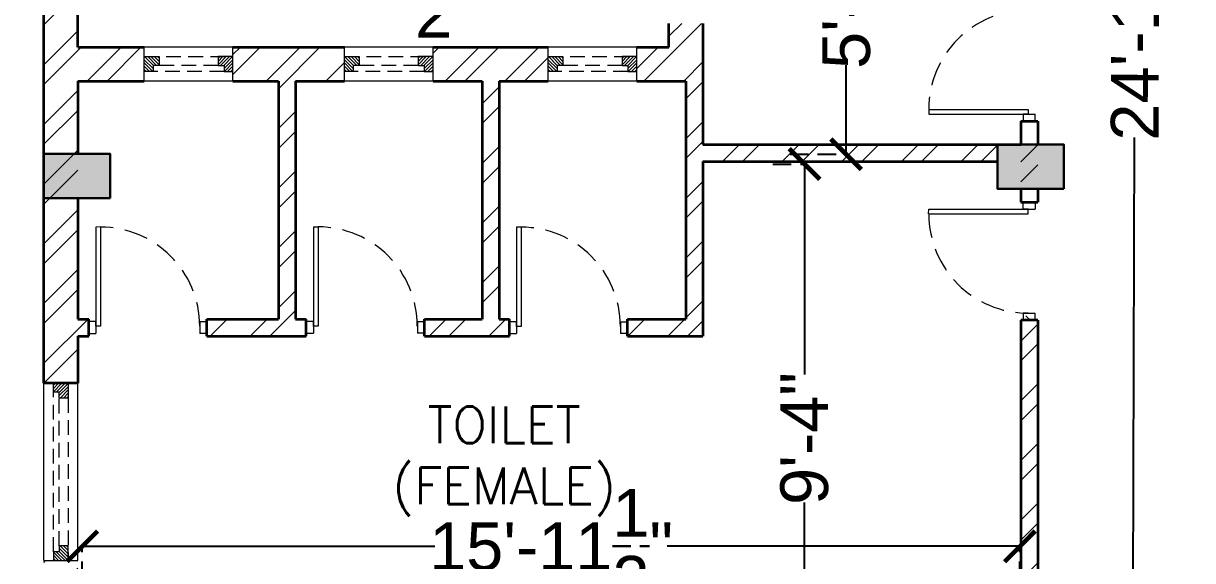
# Model space of a CAD drawing. Header units: inches. Extents: x 845 to 17085, y 908 to 10810.
# Drawn here: x 3913.3 to 4152.1, y 1627.5 to 1737.1 of the extents above; entities that cross this region are included whole.
import ezdxf

# ---------------------------------------------------------------- set-up
doc = ezdxf.new("R2010")
doc.units = ezdxf.units.IN
doc.header["$LTSCALE"] = 15
doc.header["$MEASUREMENT"] = 0
for name, pattern in [('ACAD_ISO03W100', [30, 12, -18]), ('ACAD_ISO04W100', [30.5, 24, -3, 0.5, -3]), ('CONTINUA', [0]), ('DASHED2', [0.375, 0.25, -0.125])]:
    doc.linetypes.add(name, pattern=pattern)
for name, color, linetype, lineweight in [('.15', 4, 'Continuous', 15), ('c1', 21, 'Continuous', 30), ('GRID', 8, 'ACAD_ISO04W100', 5), ('HATCH', 251, 'Continuous', 5), ('humans', 7, 'Continuous', 15), ('PDF_Layer1', 1, 'Continuous', 18), ('SLD', 140, 'Continuous', 9), ('wall 1', 1, 'Continuous', 35), ('WIND & DOOR', 160, 'Continuous', 9), ('window and door', 170, 'Continuous', 9)]:
    doc.layers.add(name, color=color, linetype=linetype, lineweight=lineweight)
doc.layers.add('dimension', color=7, linetype='Continuous')
doc.layers.add('Text', color=255, linetype='Continuous')
doc.styles.add('ROMANS', font='ROMANS')
doc.styles.get("Standard").update_dxf_attribs({"font": 'arial.ttf'})
doc.dimstyles.get("Standard").update_dxf_attribs({"dimtxt": 9.75, "dimasz": 6.25, "dimexe": 0.18, "dimexo": 0.0625, "dimgap": 0.09, "dimtad": 0, "dimdec": 1, "dimzin": 0, "dimdsep": 46, "dimlunit": 4, "dimtxsty": 'Standard', "dimblk": 'ARCHTICK', "dimcen": 0.09, "dimadec": 0, "dimazin": 0, "dimtfac": 1, "dimtdec": 1, "dimtofl": 0, "dimtmove": 0, "dimatfit": 3, "dimldrblk": 'ARCHTICK', "dimfxl": 1, "dimtolj": 1, "dimtzin": 0, "dimlwd": 25, "dimarcsym": 0})
pattern_1 = [(45, (-95896.523, -42758.996), (-6.0932045, 6.0932045), []), (45, (-95892.4605, -42758.996), (-6.0932045, 6.0932045), [])]

# ---------------------------------------------------------------- blocks, each defined once
blk = doc.blocks.new('_ArchTick')
at = {"layer": 'GRID', "color": 0, "const_width": 0.15}
blk.add_lwpolyline([(-0.5, -0.5), (0.5, 0.5)], dxfattribs=at)
blk = doc.blocks.new('*D354')
at = {"layer": 'Defpoints', "color": 0, "linetype": 'ByBlock', "lineweight": 211, "transparency": 16777216}
for p in [(3917.45, 2083.84), (3857.86, 1589.87), (3917.45, 1589.87)]:
    blk.add_point(p, dxfattribs=at)
at = {"layer": 'humans', "color": 0, "linetype": 'ByBlock', "lineweight": -2, "transparency": 16777216}
for p, q in [((3917.38, 2083.84), (3857.68, 2083.84)), ((3917.38, 1589.87), (3857.68, 1589.87))]:
    blk.add_line(p, q, dxfattribs=at)
at = {"layer": 'humans', "color": 0, "linetype": 'Continuous', "lineweight": 25, "transparency": 16777216}
for p, q in [((3857.86, 2083.84), (3857.86, 1853.89)), ((3857.86, 1589.87), (3857.86, 1819.82))]:
    blk.add_line(p, q, dxfattribs=at)
at = {"layer": 'humans', "color": 0, "linetype": 'ByBlock', "lineweight": 25, "transparency": 16777216, "xscale": 6.25, "yscale": 6.25, "zscale": 6.25}
for p, rotation in [((3857.86, 2083.84), 90), ((3857.86, 1589.87), 270)]:
    blk.add_blockref('_ArchTick', p, dxfattribs=dict(at, rotation=rotation))
at = {"layer": 'humans', "color": 0, "linetype": 'ByBlock', "transparency": 16777216, "insert": (3857.86, 1836.85), "char_height": 9.75, "attachment_point": 5, "rotation": 90}
blk.add_mtext('\\A1;41\'-2"', dxfattribs=at)
blk = doc.blocks.new('*D366')
at = {"layer": 'Defpoints', "color": 0, "linetype": 'DASHED2', "lineweight": 211, "transparency": 16777216}
for p in [(3763.99, 2083.84), (3917.45, 2083.84), (3917.45, 1240.3)]:
    blk.add_point(p, dxfattribs=at)
at = {"layer": 'SLD', "color": 0, "linetype": 'DASHED2', "lineweight": -2, "transparency": 16777216}
for p, q in [((3917.38, 2083.84), (3763.81, 2083.84)), ((3917.38, 1240.3), (3763.81, 1240.3))]:
    blk.add_line(p, q, dxfattribs=at)
at = {"layer": 'SLD', "color": 0, "linetype": 'Continuous', "lineweight": 25, "transparency": 16777216}
for p, q in [((3763.99, 2083.84), (3763.99, 1682.42)), ((3763.99, 1240.3), (3763.99, 1641.72))]:
    blk.add_line(p, q, dxfattribs=at)
at = {"layer": 'SLD', "color": 0, "linetype": 'DASHED2', "lineweight": 25, "transparency": 16777216, "xscale": 6.25, "yscale": 6.25, "zscale": 6.25}
for p, rotation in [((3763.99, 2083.84), 90), ((3763.99, 1240.3), 270)]:
    blk.add_blockref('_ArchTick', p, dxfattribs=dict(at, rotation=rotation))
at = {"layer": 'SLD', "color": 0, "linetype": 'DASHED2', "lineweight": 30, "transparency": 16777216, "insert": (3763.99, 1662.07), "char_height": 9.75, "attachment_point": 5, "rotation": 90}
blk.add_mtext('\\A1;70\'-3{\\H1x;\\S1/2;}"', dxfattribs=at)
blk = doc.blocks.new('*D314')
at = {"layer": 'Defpoints', "color": 0, "linetype": 'DASHED2', "lineweight": 211, "transparency": 16777216}
for p in [(4116.82, 1630.41), (3925.32, 1617.91), (4116.82, 1617.91)]:
    blk.add_point(p, dxfattribs=at)
at = {"layer": 'dimension', "color": 0, "linetype": 'DASHED2', "lineweight": -2, "transparency": 16777216}
for p, q in [((3925.32, 1617.97), (3925.32, 1630.59)), ((4116.82, 1617.97), (4116.82, 1630.59))]:
    blk.add_line(p, q, dxfattribs=at)
at = {"layer": 'dimension', "color": 0, "linetype": 'Continuous', "lineweight": 25, "transparency": 16777216}
for p, q in [((3925.32, 1630.41), (3997.35, 1630.41)), ((4116.82, 1630.41), (4044.79, 1630.41))]:
    blk.add_line(p, q, dxfattribs=at)
at = {"layer": 'dimension', "color": 0, "linetype": 'DASHED2', "lineweight": 25, "transparency": 16777216, "xscale": 6.25, "yscale": 6.25, "zscale": 6.25, "rotation": 180}
blk.add_blockref('_ArchTick', (3925.32, 1630.41), dxfattribs=at)
at = {"layer": 'dimension', "color": 0, "linetype": 'DASHED2', "lineweight": 25, "transparency": 16777216, "xscale": 6.25, "yscale": 6.25, "zscale": 6.25}
blk.add_blockref('_ArchTick', (4116.82, 1630.41), dxfattribs=at)
at = {"layer": 'dimension', "color": 0, "linetype": 'DASHED2', "lineweight": 30, "transparency": 16777216, "insert": (4021.07, 1630.41), "char_height": 9.75, "attachment_point": 5}
blk.add_mtext('\\A1;15\'-11{\\H1x;\\S1/2;}"', dxfattribs=at)
blk = doc.blocks.new('*D315')
at = {"layer": 'Defpoints', "color": 0, "linetype": 'DASHED2', "lineweight": 211, "transparency": 16777216}
for p in [(4069.82, 1779.91), (4069.82, 1710.41), (4081.32, 1710.41)]:
    blk.add_point(p, dxfattribs=at)
at = {"layer": 'dimension', "color": 0, "linetype": 'DASHED2', "lineweight": -2, "transparency": 16777216}
for p, q in [((4069.88, 1779.91), (4081.5, 1779.91)), ((4069.88, 1710.41), (4081.5, 1710.41))]:
    blk.add_line(p, q, dxfattribs=at)
at = {"layer": 'dimension', "color": 0, "linetype": 'Continuous', "lineweight": 25, "transparency": 16777216}
for p, q in [((4081.32, 1779.91), (4081.32, 1761.76)), ((4081.32, 1710.41), (4081.32, 1728.55))]:
    blk.add_line(p, q, dxfattribs=at)
at = {"layer": 'dimension', "color": 0, "linetype": 'DASHED2', "lineweight": 25, "transparency": 16777216, "xscale": 6.25, "yscale": 6.25, "zscale": 6.25}
for p, rotation in [((4081.32, 1779.91), 90), ((4081.32, 1710.41), 270)]:
    blk.add_blockref('_ArchTick', p, dxfattribs=dict(at, rotation=rotation))
at = {"layer": 'dimension', "color": 0, "linetype": 'DASHED2', "lineweight": 30, "transparency": 16777216, "insert": (4081.32, 1745.16), "char_height": 9.75, "attachment_point": 5, "rotation": 90}
blk.add_mtext('\\A1;5\'-9{\\H1x;\\S1/2;}"', dxfattribs=at)
blk = doc.blocks.new('*D316')
at = {"layer": 'Defpoints', "color": 0, "linetype": 'DASHED2', "lineweight": 211, "transparency": 16777216}
for p in [(3923.32, 1747.91), (4045.82, 1747.91), (4045.82, 1745.91)]:
    blk.add_point(p, dxfattribs=at)
at = {"layer": 'dimension', "color": 0, "linetype": 'DASHED2', "lineweight": -2, "transparency": 16777216}
for p, q in [((3923.32, 1747.84), (3923.32, 1745.73)), ((4045.82, 1747.84), (4045.82, 1745.73))]:
    blk.add_line(p, q, dxfattribs=at)
at = {"layer": 'dimension', "color": 0, "linetype": 'Continuous', "lineweight": 25, "transparency": 16777216}
for p, q in [((3923.32, 1745.91), (3964.63, 1745.91)), ((4045.82, 1745.91), (4004.5, 1745.91))]:
    blk.add_line(p, q, dxfattribs=at)
at = {"layer": 'dimension', "color": 0, "linetype": 'DASHED2', "lineweight": 25, "transparency": 16777216, "xscale": 6.25, "yscale": 6.25, "zscale": 6.25, "rotation": 180}
blk.add_blockref('_ArchTick', (3923.32, 1745.91), dxfattribs=at)
at = {"layer": 'dimension', "color": 0, "linetype": 'DASHED2', "lineweight": 25, "transparency": 16777216, "xscale": 6.25, "yscale": 6.25, "zscale": 6.25}
blk.add_blockref('_ArchTick', (4045.82, 1745.91), dxfattribs=at)
at = {"layer": 'dimension', "color": 0, "linetype": 'DASHED2', "lineweight": 30, "transparency": 16777216, "insert": (3984.57, 1745.91), "char_height": 9.75, "attachment_point": 5}
blk.add_mtext('\\A1;10\'-2{\\H1x;\\S1/2;}"', dxfattribs=at)
blk = doc.blocks.new('*D317')
at = {"layer": 'Defpoints', "color": 0, "linetype": 'DASHED2', "lineweight": 211, "transparency": 16777216}
for p in [(4066.32, 1708.41), (4066.32, 1596.41), (4072.82, 1596.41)]:
    blk.add_point(p, dxfattribs=at)
at = {"layer": 'dimension', "color": 0, "linetype": 'DASHED2', "lineweight": -2, "transparency": 16777216}
for p, q in [((4066.38, 1708.41), (4073, 1708.41)), ((4066.38, 1596.41), (4073, 1596.41))]:
    blk.add_line(p, q, dxfattribs=at)
at = {"layer": 'dimension', "color": 0, "linetype": 'Continuous', "lineweight": 25, "transparency": 16777216}
for p, q in [((4072.82, 1708.41), (4072.82, 1665.46)), ((4072.82, 1596.41), (4072.82, 1639.36))]:
    blk.add_line(p, q, dxfattribs=at)
at = {"layer": 'dimension', "color": 0, "linetype": 'DASHED2', "lineweight": 25, "transparency": 16777216, "xscale": 6.25, "yscale": 6.25, "zscale": 6.25}
for p, rotation in [((4072.82, 1708.41), 90), ((4072.82, 1596.41), 270)]:
    blk.add_blockref('_ArchTick', p, dxfattribs=dict(at, rotation=rotation))
at = {"layer": 'dimension', "color": 0, "linetype": 'DASHED2', "lineweight": 30, "transparency": 16777216, "insert": (4072.82, 1652.41), "char_height": 9.75, "attachment_point": 5, "rotation": 90}
blk.add_mtext('\\A1;9\'-4"', dxfattribs=at)
blk = doc.blocks.new('*D336')
at = {"layer": 'Defpoints', "color": 0, "linetype": 'DASHED2', "lineweight": 211, "transparency": 16777216}
for p in [(4123.82, 1887.41), (4140.83, 1887.35), (4122.82, 1588.91)]:
    blk.add_point(p, dxfattribs=at)
at = {"layer": 'dimension', "color": 0, "linetype": 'DASHED2', "lineweight": -2, "transparency": 16777216}
for p, q in [((4123.88, 1887.41), (4141.01, 1887.35)), ((4122.88, 1588.91), (4140.01, 1588.85))]:
    blk.add_line(p, q, dxfattribs=at)
at = {"layer": 'dimension', "color": 0, "linetype": 'Continuous', "lineweight": 25, "transparency": 16777216}
for p, q in [((4140.83, 1887.35), (4140.41, 1762.36)), ((4139.83, 1588.85), (4140.24, 1713.84))]:
    blk.add_line(p, q, dxfattribs=at)
at = {"layer": 'dimension', "color": 0, "linetype": 'DASHED2', "lineweight": 25, "transparency": 16777216, "xscale": 6.25, "yscale": 6.25, "zscale": 6.25}
for p, rotation in [((4140.83, 1887.35), 89.80805505805746), ((4139.83, 1588.85), 269.8080550580574)]:
    blk.add_blockref('_ArchTick', p, dxfattribs=dict(at, rotation=rotation))
at = {"layer": 'dimension', "color": 0, "linetype": 'DASHED2', "lineweight": 30, "transparency": 16777216, "insert": (4140.33, 1738.1), "char_height": 9.75, "attachment_point": 5, "rotation": 89.8081}
blk.add_mtext('\\A1;24\'-10{\\H1x;\\S1/2;}"', dxfattribs=at)

msp = doc.modelspace()

# ---------------------------------------------------------------- hatches: boundary and pattern name
at = {"layer": 'HATCH'}
h = msp.add_hatch(dxfattribs=at)
h.set_pattern_fill('ANSI32', color=256, scale=0.904682)
h.set_pattern_definition(pattern_1)
h.paths.add_polyline_path([(3937.97, 1732.28), (3924.38, 1732.28), (3924.38, 1760.02), (3937.97, 1760.02), (3937.97, 1766.96), (3924.38, 1766.96), (3924.38, 1815.51), (3926.62, 1815.51), (3926.62, 1818.98), (3924.38, 1818.98), (3924.38, 1835.22), (3917.45, 1835.22), (3917.45, 1663.69), (3924.38, 1663.69), (3924.38, 1673.32), (3926.62, 1673.32), (3926.62, 1676.79), (3924.38, 1676.79), (3924.38, 1725.34), (3937.97, 1725.34)])
h.paths.add_polyline_path([(3968.83, 1725.34), (3978.86, 1725.34), (3978.86, 1732.28), (3956.06, 1732.28), (3956.06, 1725.34), (3965.36, 1725.34), (3965.36, 1676.79), (3950.75, 1676.79), (3950.75, 1673.32), (3971.07, 1673.32), (3971.07, 1676.79), (3968.83, 1676.79)])
h.paths.add_polyline_path([(4010.45, 1725.34), (4020.47, 1725.34), (4020.47, 1732.28), (3996.95, 1732.28), (3996.95, 1725.34), (4006.98, 1725.34), (4006.98, 1676.79), (3995.19, 1676.79), (3995.19, 1673.32), (4012.54, 1673.32), (4012.54, 1676.79), (4010.45, 1676.79)])
h = msp.add_hatch(dxfattribs=at)
h.set_pattern_fill('ANSI32', color=256, scale=0.904682)
h.set_pattern_definition(pattern_1)
h.paths.add_polyline_path([(4052.06, 1737.1), (4045.13, 1737.1), (4045.13, 1732.28), (4038.57, 1732.28), (4038.57, 1725.34), (4048.59, 1725.34), (4048.59, 1676.79), (4036.66, 1676.79), (4036.66, 1673.32), (4052.06, 1673.32), (4052.06, 1708.9), (4116.98, 1708.9), (4116.98, 1700.66), (4120.45, 1700.66), (4120.45, 1700.69), (4120.45, 1717.15), (4116.98, 1717.15), (4116.98, 1712.37), (4052.06, 1712.37)])
h = msp.add_hatch(color=256, dxfattribs=at)
h.dxf.hatch_style = 1
h.paths.add_polyline_path([(4125.82, 1712.37), (4125.82, 1703.32), (4112.25, 1703.32), (4112.25, 1712.37)])
h = msp.add_hatch(color=256, dxfattribs=at)
h.dxf.hatch_style = 1
h.paths.add_polyline_path([(3931.02, 1710.49), (3931.02, 1701.45), (3917.45, 1701.45), (3917.45, 1710.49)])
h = msp.add_hatch(dxfattribs=at)
h.set_pattern_fill('ANSI32', color=256, scale=0.904682)
h.set_pattern_definition(pattern_1)
h.paths.add_polyline_path([(3917.45, 1594.39), (3924.38, 1594.39), (3924.38, 1627.5), (3917.45, 1627.5)])
h.paths.add_polyline_path([(3930.95, 1594.39), (3930.95, 1590.92), (4120.45, 1590.92), (4120.45, 1676.57), (4116.98, 1676.57), (4116.98, 1594.39)])
h.paths.add_polyline_path([(3924.38, 1585.34), (3917.45, 1585.34), (3917.45, 1534.68), (3924.38, 1534.68)])

# ---------------------------------------------------------------- linework, layer by layer
at = {"layer": '.15', "lineweight": 15}
for p, q in [((3956.06, 1732.28), (3937.97, 1732.28)), ((3996.95, 1732.28), (3978.86, 1732.28)), ((4038.57, 1732.28), (4020.47, 1732.28)), ((3956.06, 1725.34), (3937.97, 1725.34)), ((3996.95, 1725.34), (3978.86, 1725.34)), ((4038.57, 1725.34), (4020.47, 1725.34)), ((3917.45, 1627.5), (3917.45, 1663.69)), ((3924.38, 1627.5), (3924.38, 1663.69))]:
    msp.add_line(p, q, dxfattribs=at)
at = {"layer": 'c1'}
for points in [[(4125.82, 1703.32), (4125.82, 1712.37), (4112.25, 1712.37), (4112.25, 1703.32)], [(3931.02, 1701.45), (3931.02, 1710.49), (3917.45, 1710.49), (3917.45, 1701.45)]]:
    msp.add_lwpolyline(points, close=True, dxfattribs=at)
at = {"layer": 'HATCH', "lineweight": 0}
for p, q in [((3937.97, 1729.7), (3939.78, 1727.89)), ((3937.97, 1729.04), (3939.71, 1727.3)), ((3938.02, 1730.32), (3939.83, 1728.51)), ((3938.68, 1730.32), (3940.49, 1728.51)), ((3939.34, 1730.32), (3940.99, 1728.67)), ((3940, 1730.32), (3940.99, 1729.33)), ((3940.66, 1730.32), (3940.99, 1730)), ((3954.7, 1730.32), (3953.05, 1728.67)), ((3954.03, 1730.32), (3953.05, 1729.33)), ((3953.37, 1730.32), (3953.05, 1730)), ((3955.36, 1730.32), (3953.55, 1728.51)), ((3956.02, 1730.32), (3954.21, 1728.51)), ((3956.06, 1729.7), (3954.26, 1727.89)), ((3956.06, 1729.04), (3954.33, 1727.3)), ((3978.86, 1729.7), (3980.67, 1727.89)), ((3978.86, 1729.04), (3980.59, 1727.3)), ((3978.9, 1730.32), (3980.71, 1728.51)), ((3979.56, 1730.32), (3981.37, 1728.51)), ((3980.23, 1730.32), (3981.87, 1728.67)), ((3980.89, 1730.32), (3981.87, 1729.33)), ((3981.55, 1730.32), (3981.87, 1730)), ((3995.58, 1730.32), (3993.94, 1728.67)), ((3994.92, 1730.32), (3993.94, 1729.33)), ((3994.26, 1730.32), (3993.94, 1730)), ((3996.24, 1730.32), (3994.43, 1728.51)), ((3996.91, 1730.32), (3995.1, 1728.51)), ((3996.95, 1729.7), (3995.14, 1727.89)), ((3996.95, 1729.04), (3995.21, 1727.3)), ((4020.47, 1729.7), (4022.28, 1727.89)), ((4020.47, 1729.04), (4022.21, 1727.3)), ((4020.52, 1730.32), (4022.33, 1728.51)), ((4021.18, 1730.32), (4022.99, 1728.51)), ((4021.84, 1730.32), (4023.49, 1728.67)), ((4022.5, 1730.32), (4023.49, 1729.33)), ((4023.17, 1730.32), (4023.49, 1730)), ((4037.2, 1730.32), (4035.55, 1728.67)), ((4036.53, 1730.32), (4035.55, 1729.33)), ((4035.87, 1730.32), (4035.55, 1730)), ((4037.86, 1730.32), (4036.05, 1728.51)), ((4038.52, 1730.32), (4036.71, 1728.51)), ((4038.57, 1729.7), (4036.76, 1727.89)), ((4038.57, 1729.04), (4036.83, 1727.3)), ((3937.97, 1728.38), (3939.05, 1727.3)), ((3937.97, 1727.72), (3938.38, 1727.3)), ((3956.06, 1728.38), (3954.99, 1727.3)), ((3956.06, 1727.72), (3955.65, 1727.3)), ((3978.86, 1728.38), (3979.93, 1727.3)), ((3978.86, 1727.72), (3979.27, 1727.3)), ((3996.95, 1728.38), (3995.88, 1727.3)), ((3996.95, 1727.72), (3996.54, 1727.3)), ((4020.47, 1728.38), (4021.55, 1727.3)), ((4020.47, 1727.72), (4020.89, 1727.3)), ((4038.57, 1728.38), (4037.49, 1727.3)), ((4038.57, 1727.72), (4038.15, 1727.3)), ((3919.82, 1663.69), (3919.41, 1663.27)), ((3920.48, 1663.69), (3919.41, 1662.61)), ((3921.14, 1663.69), (3919.41, 1661.95)), ((3921.81, 1663.69), (3920, 1661.88)), ((3922.42, 1663.64), (3920.61, 1661.83)), ((3922.42, 1662.98), (3920.61, 1661.17)), ((3922.42, 1662.32), (3920.78, 1660.67)), ((3922.42, 1661.66), (3921.44, 1660.67)), ((3922.42, 1660.99), (3922.1, 1660.67)), ((3921.14, 1627.5), (3919.41, 1629.24)), ((3921.81, 1627.5), (3920, 1629.31)), ((3922.42, 1628.21), (3920.61, 1630.02)), ((3922.42, 1627.55), (3920.61, 1629.36)), ((3922.42, 1628.87), (3920.78, 1630.52)), ((3922.42, 1629.53), (3921.44, 1630.52)), ((3922.42, 1630.19), (3922.1, 1630.52)), ((3920.48, 1627.5), (3919.41, 1628.58)), ((3919.82, 1627.5), (3919.41, 1627.91))]:
    msp.add_line(p, q, dxfattribs=at)
at = {"layer": 'HATCH', "linetype": 'ACAD_ISO03W100', "lineweight": 0, "ltscale": 15}
msp.add_line((4118.9, 1676.57), (4118.03, 1677.43), dxfattribs=at)
at = {"layer": 'PDF_Layer1', "lineweight": 18}
for p, q in [((3937.97, 1725.34), (3937.97, 1732.28)), ((3956.06, 1725.34), (3956.06, 1732.28)), ((3978.86, 1725.34), (3978.86, 1732.28)), ((3996.95, 1725.34), (3996.95, 1732.28)), ((4020.47, 1725.34), (4020.47, 1732.28)), ((4038.57, 1725.34), (4038.57, 1732.28)), ((3917.45, 1663.69), (3924.38, 1663.69)), ((3917.45, 1627.5), (3924.38, 1627.5))]:
    msp.add_line(p, q, dxfattribs=at)
at = {"layer": 'wall 1', "ltscale": 1.5}
for p, q in [((3924.38, 1732.28), (3924.38, 1760.02)), ((4045.13, 1732.28), (4045.13, 1737.1)), ((4052.06, 1737.1), (4052.06, 1712.37)), ((4052.06, 1737.1), (4052.06, 1714.73)), ((3924.38, 1732.28), (3924.38, 1732.66)), ((3924.38, 1732.28), (3937.97, 1732.28)), ((3956.06, 1732.28), (3978.86, 1732.28)), ((3996.95, 1732.28), (4020.47, 1732.28)), ((4038.57, 1732.28), (4045.13, 1732.28)), ((3924.38, 1725.34), (3937.97, 1725.34)), ((3924.38, 1725.34), (3924.38, 1710.3)), ((3956.06, 1725.34), (3965.36, 1725.34)), ((3965.36, 1725.34), (3965.36, 1676.79)), ((3968.83, 1725.34), (3968.83, 1676.79)), ((3968.83, 1725.34), (3978.86, 1725.34)), ((3996.95, 1725.34), (4006.98, 1725.34)), ((4006.98, 1725.34), (4006.98, 1676.79)), ((4010.45, 1725.34), (4020.47, 1725.34)), ((4010.45, 1725.34), (4010.45, 1676.79)), ((4038.57, 1725.34), (4048.59, 1725.34)), ((4048.59, 1725.34), (4048.59, 1676.79)), ((4116.98, 1717.15), (4116.98, 1712.37)), ((4116.98, 1717.15), (4120.45, 1717.15)), ((4120.45, 1717.15), (4120.45, 1712.37)), ((4120.45, 1717.15), (4120.45, 1712.37)), ((4052.06, 1712.37), (4116.98, 1712.37)), ((4052.06, 1708.9), (4112.25, 1708.9)), ((4052.06, 1708.9), (4052.06, 1673.32)), ((4116.98, 1703.32), (4116.98, 1700.66)), ((4116.98, 1703.32), (4116.98, 1700.66)), ((4120.45, 1703.32), (4120.45, 1700.66)), ((4120.45, 1703.32), (4120.45, 1700.66)), ((3924.38, 1701.45), (3924.38, 1676.79)), ((4116.98, 1700.66), (4120.45, 1700.66)), ((3924.38, 1676.79), (3926.62, 1676.79)), ((3926.62, 1673.32), (3926.62, 1676.79)), ((3950.75, 1676.79), (3965.36, 1676.79)), ((3950.75, 1673.32), (3950.75, 1676.79)), ((3968.83, 1676.79), (3971.07, 1676.79)), ((3971.07, 1673.32), (3971.07, 1676.79)), ((3995.19, 1676.79), (4006.98, 1676.79)), ((3995.19, 1673.32), (3995.19, 1676.79)), ((4010.45, 1676.79), (4012.54, 1676.79)), ((4012.54, 1673.32), (4012.54, 1676.79)), ((4036.66, 1676.79), (4048.59, 1676.79)), ((4036.66, 1673.32), (4036.66, 1676.79)), ((4116.98, 1676.57), (4116.98, 1594.39)), ((4120.45, 1676.57), (4116.98, 1676.57)), ((4120.45, 1676.57), (4120.45, 1594.46)), ((3924.38, 1673.32), (3924.38, 1663.69)), ((3924.38, 1673.32), (3926.62, 1673.32)), ((3950.75, 1673.32), (3971.07, 1673.32)), ((3995.19, 1673.32), (4012.54, 1673.32)), ((4036.66, 1673.32), (4052.06, 1673.32)), ((3924.38, 1663.69), (3917.45, 1663.69))]:
    msp.add_line(p, q, dxfattribs=at)
msp.add_lwpolyline([(3917.45, 1663.69), (3917.45, 1835.22)], dxfattribs=at)
at = {"layer": 'WIND & DOOR', "linetype": 'DASHED2', "lineweight": 5, "ltscale": 0.8}
for p, q in [((3937.97, 1730.32), (3956.06, 1730.32)), ((3978.86, 1730.32), (3996.95, 1730.32)), ((4020.47, 1730.32), (4038.57, 1730.32)), ((3954.26, 1727.3), (3939.78, 1727.3)), ((3953.05, 1728.51), (3940.99, 1728.51)), ((3995.14, 1727.3), (3980.67, 1727.3)), ((3993.94, 1728.51), (3981.87, 1728.51)), ((4036.76, 1727.3), (4022.28, 1727.3)), ((4035.55, 1728.51), (4023.49, 1728.51)), ((3919.41, 1629.31), (3919.41, 1661.88)), ((3920.61, 1630.52), (3920.61, 1660.67)), ((3922.42, 1660.67), (3922.42, 1627.5))]:
    msp.add_line(p, q, dxfattribs=at)
at = {"layer": 'WIND & DOOR', "linetype": 'CONTINUA', "lineweight": 9, "ltscale": 0.4}
for p, q in [((4098.19, 1719.56), (4098.21, 1718.6)), ((4098.21, 1719.56), (4118.47, 1719.56)), ((4118.47, 1719.56), (4118.47, 1718.6)), ((4098.21, 1718.6), (4118.47, 1718.6)), ((4118.47, 1718.6), (4117.51, 1718.6)), ((4098.18, 1698.25), (4098.21, 1699.21)), ((4098.21, 1699.21), (4118.47, 1699.21)), ((4098.21, 1698.25), (4118.47, 1698.25)), ((4118.47, 1699.21), (4117.51, 1699.21)), ((4118.47, 1698.25), (4118.47, 1699.21)), ((3929.03, 1695.59), (3928.07, 1695.56)), ((3928.07, 1695.56), (3928.07, 1675.3)), ((3929.03, 1695.56), (3929.03, 1675.3)), ((3972.52, 1695.6), (3972.52, 1675.33)), ((3973.48, 1695.6), (3973.48, 1675.33)), ((3973.48, 1695.54), (3972.52, 1695.51)), ((4013.98, 1695.54), (4013.98, 1675.27)), ((4014.95, 1695.54), (4013.98, 1695.51)), ((4014.95, 1695.54), (4014.95, 1675.27)), ((4118.47, 1677.98), (4117.51, 1677.98)), ((3928.07, 1675.3), (3928.07, 1676.26)), ((3929.03, 1675.3), (3928.07, 1675.3)), ((3949.3, 1675.3), (3949.3, 1676.26)), ((3972.52, 1675.33), (3972.52, 1676.3)), ((3973.48, 1675.33), (3972.52, 1675.33)), ((3993.75, 1675.33), (3993.75, 1676.3)), ((4013.98, 1675.27), (4013.98, 1676.24)), ((4014.95, 1675.27), (4013.98, 1675.27)), ((4035.21, 1675.27), (4035.21, 1676.24))]:
    msp.add_line(p, q, dxfattribs=at)
at = {"layer": 'WIND & DOOR', "color": 18, "linetype": 'CONTINUA', "lineweight": 9, "ltscale": 0.4, "true_color": 0x000000}
for p, q in [((4117.51, 1677.98), (4117.51, 1676.53)), ((4119.92, 1676.53), (4119.92, 1677.98)), ((3949.3, 1676.26), (3950.75, 1676.26)), ((3993.75, 1676.3), (3995.19, 1676.3)), ((4035.21, 1676.24), (4036.66, 1676.24)), ((3950.75, 1673.85), (3949.3, 1673.85)), ((3995.19, 1673.88), (3993.75, 1673.88)), ((4036.66, 1673.82), (4035.21, 1673.82))]:
    msp.add_line(p, q, dxfattribs=at)
at = {"layer": 'WIND & DOOR', "color": 18, "linetype": 'ByBlock', "true_color": 0x000000}
for p, q in [((4117.51, 1677.98), (4119.92, 1677.98)), ((3949.3, 1676.26), (3949.3, 1673.85)), ((3993.75, 1676.3), (3993.75, 1673.88)), ((4035.21, 1676.24), (4035.21, 1673.82))]:
    msp.add_line(p, q, dxfattribs=at)
at = {"layer": 'WIND & DOOR', "linetype": 'CONTINUA', "lineweight": 5, "ltscale": 0.4}
for points in [[(3919.41, 1661.88), (3919.41, 1663.69), (3922.42, 1663.69), (3922.42, 1660.67), (3920.61, 1660.67), (3920.61, 1661.88), (3919.41, 1661.88)], [(3919.41, 1629.31), (3919.41, 1627.5), (3922.42, 1627.5), (3922.42, 1630.52), (3920.61, 1630.52), (3920.61, 1629.31), (3919.41, 1629.31)]]:
    msp.add_lwpolyline(points, dxfattribs=at)
at = {"layer": 'WIND & DOOR', "linetype": 'DASHED2', "lineweight": 9, "ltscale": 1.3}
for centre, start, end in [((4118.47, 1719.56), 90, 180), ((4118.47, 1698.25), 180, 270), ((3929.03, 1675.3), 0, 90), ((3973.48, 1675.33), 0, 90), ((4014.95, 1675.27), 0, 90)]:
    msp.add_arc(centre, 20.26, start, end, dxfattribs=at)
at = {"layer": 'window and door', "color": 18, "linetype": 'CONTINUA', "lineweight": 9, "ltscale": 0.4, "true_color": 0x000000}
for p, q in [((4117.51, 1718.6), (4117.51, 1717.15)), ((4119.92, 1717.15), (4119.92, 1718.59)), ((4117.51, 1699.21), (4117.51, 1700.66)), ((4119.92, 1700.66), (4119.92, 1699.21)), ((3928.07, 1676.26), (3926.62, 1676.26)), ((3972.52, 1676.3), (3971.07, 1676.3)), ((4013.98, 1676.24), (4012.54, 1676.24)), ((3926.62, 1673.85), (3928.07, 1673.85)), ((3971.07, 1673.88), (3972.51, 1673.88)), ((4012.54, 1673.82), (4013.98, 1673.82))]:
    msp.add_line(p, q, dxfattribs=at)
at = {"layer": 'window and door', "color": 18, "linetype": 'ByBlock', "true_color": 0x000000}
for p, q in [((4117.51, 1718.6), (4119.92, 1718.6)), ((4117.51, 1717.15), (4119.92, 1717.15)), ((4117.51, 1700.66), (4119.92, 1700.66)), ((4117.51, 1699.21), (4119.92, 1699.21)), ((4117.51, 1676.53), (4119.92, 1676.53)), ((3926.62, 1676.26), (3926.62, 1673.85)), ((3928.07, 1676.26), (3928.07, 1673.85)), ((3950.75, 1676.26), (3950.75, 1673.85)), ((3971.07, 1676.3), (3971.07, 1673.88)), ((3972.52, 1676.3), (3972.52, 1673.88)), ((3995.19, 1676.3), (3995.19, 1673.88)), ((4013.98, 1676.24), (4013.98, 1673.82))]:
    msp.add_line(p, q, dxfattribs=at)
at = {"layer": 'window and door', "lineweight": 0}
for points in [[(3939.78, 1727.3), (3937.97, 1727.3), (3937.97, 1730.32), (3940.99, 1730.32), (3940.99, 1728.51), (3939.78, 1728.51), (3939.78, 1727.3)], [(3954.26, 1727.3), (3956.06, 1727.3), (3956.06, 1730.32), (3953.05, 1730.32), (3953.05, 1728.51), (3954.26, 1728.51), (3954.26, 1727.3)], [(3980.67, 1727.3), (3978.86, 1727.3), (3978.86, 1730.32), (3981.87, 1730.32), (3981.87, 1728.51), (3980.67, 1728.51), (3980.67, 1727.3)], [(3995.14, 1727.3), (3996.95, 1727.3), (3996.95, 1730.32), (3993.94, 1730.32), (3993.94, 1728.51), (3995.14, 1728.51), (3995.14, 1727.3)], [(4022.28, 1727.3), (4020.47, 1727.3), (4020.47, 1730.32), (4023.49, 1730.32), (4023.49, 1728.51), (4022.28, 1728.51), (4022.28, 1727.3)], [(4036.76, 1727.3), (4038.57, 1727.3), (4038.57, 1730.32), (4035.55, 1730.32), (4035.55, 1728.51), (4036.76, 1728.51), (4036.76, 1727.3)]]:
    msp.add_lwpolyline(points, dxfattribs=at)

# ---------------------------------------------------------------- texts
at = {"layer": 'Text', "ltscale": 0.115, "insert": (4011.47, 1636.55), "char_height": 7.4549, "attachment_point": 9, "style": 'ROMANS'}
msp.add_mtext_dynamic_manual_height_columns('\\pxqc;TOILET\\P(FEMALE)', width=0.00364, gutter_width=0.0185, heights=[0], dxfattribs=at)

# ---------------------------------------------------------------- dimensions: what is measured, and where the dimension line sits
at = {"layer": 'dimension', "linetype": 'DASHED2', "lineweight": 30}
for p1, p2, distance, picture, middle in [((4122.82, 1588.91), (4123.82, 1887.41), -17.01, '*D336', (4140.33, 1738.1)), ((4069.82, 1779.91), (4069.82, 1710.41), 11.5, '*D315', (4081.32, 1745.16)), ((3923.32, 1747.91), (4045.82, 1747.91), -2, '*D316', (3984.57, 1745.91)), ((4066.32, 1708.41), (4066.32, 1596.41), 6.5, '*D317', (4072.82, 1652.41)), ((3925.32, 1617.91), (4116.82, 1617.91), 12.5, '*D314', (4021.07, 1630.41))]:
    dim = msp.add_aligned_dim(p1=p1, p2=p2, distance=distance, dimstyle='Standard', dxfattribs=at)
    dim.commit()
    dim.dimension.update_dxf_attribs({"geometry": picture, "text_midpoint": middle})
at = {"layer": 'humans', "linetype": 'ByBlock'}
dim = msp.add_aligned_dim(p1=(3917.45, 2083.84), p2=(3917.45, 1589.87), distance=-59.59, dimstyle='Standard', dxfattribs=at)
dim.commit()
dim.dimension.update_dxf_attribs({"geometry": '*D354', "text_midpoint": (3857.86, 1836.85)})
at = {"layer": 'SLD', "linetype": 'DASHED2', "lineweight": 30}
dim = msp.add_aligned_dim(p1=(3917.45, 1240.3), p2=(3917.45, 2083.84), distance=153.46, dimstyle='Standard', dxfattribs=at)
dim.commit()
dim.dimension.update_dxf_attribs({"geometry": '*D366', "text_midpoint": (3763.99, 1662.07)})

doc.saveas('drawing.dxf')
